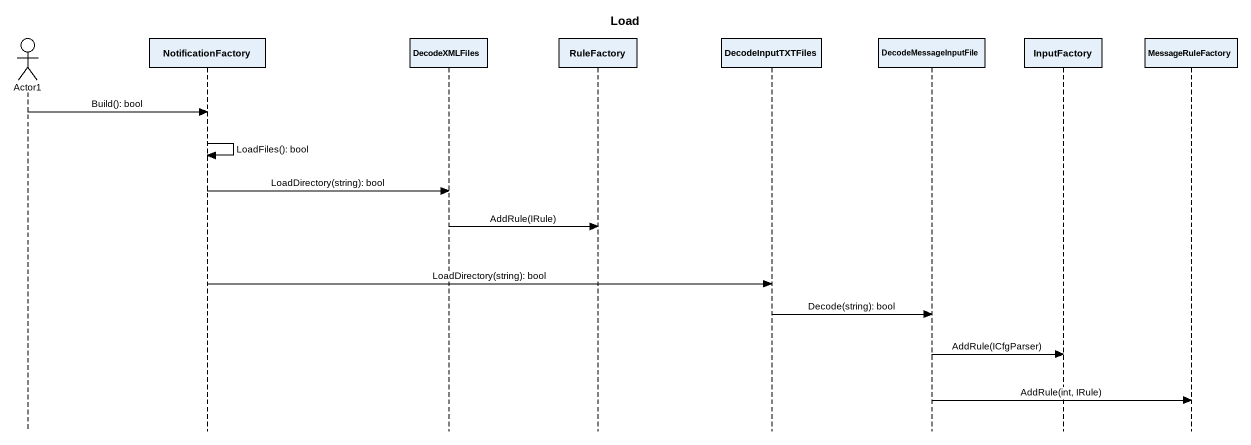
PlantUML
@startuml
title Load
hide footbox
actor Actor1
participant NotificationFactory
participant DecodeXMLFiles
participant RuleFactory
participant DecodeInputTXTFiles
participant DecodeMessageInputFile
participant InputFactory
participant MessageRuleFactory

Actor1 -> NotificationFactory : Build(): bool
NotificationFactory -> NotificationFactory : LoadFiles(): bool
NotificationFactory -> DecodeXMLFiles : LoadDirectory(string): bool
DecodeXMLFiles -> RuleFactory : AddRule(IRule)
NotificationFactory -> DecodeInputTXTFiles : LoadDirectory(string): bool
DecodeInputTXTFiles -> DecodeMessageInputFile : Decode(string): bool
DecodeMessageInputFile -> InputFactory : AddRule(ICfgParser)
DecodeMessageInputFile -> MessageRuleFactory : AddRule(int, IRule)
@enduml
